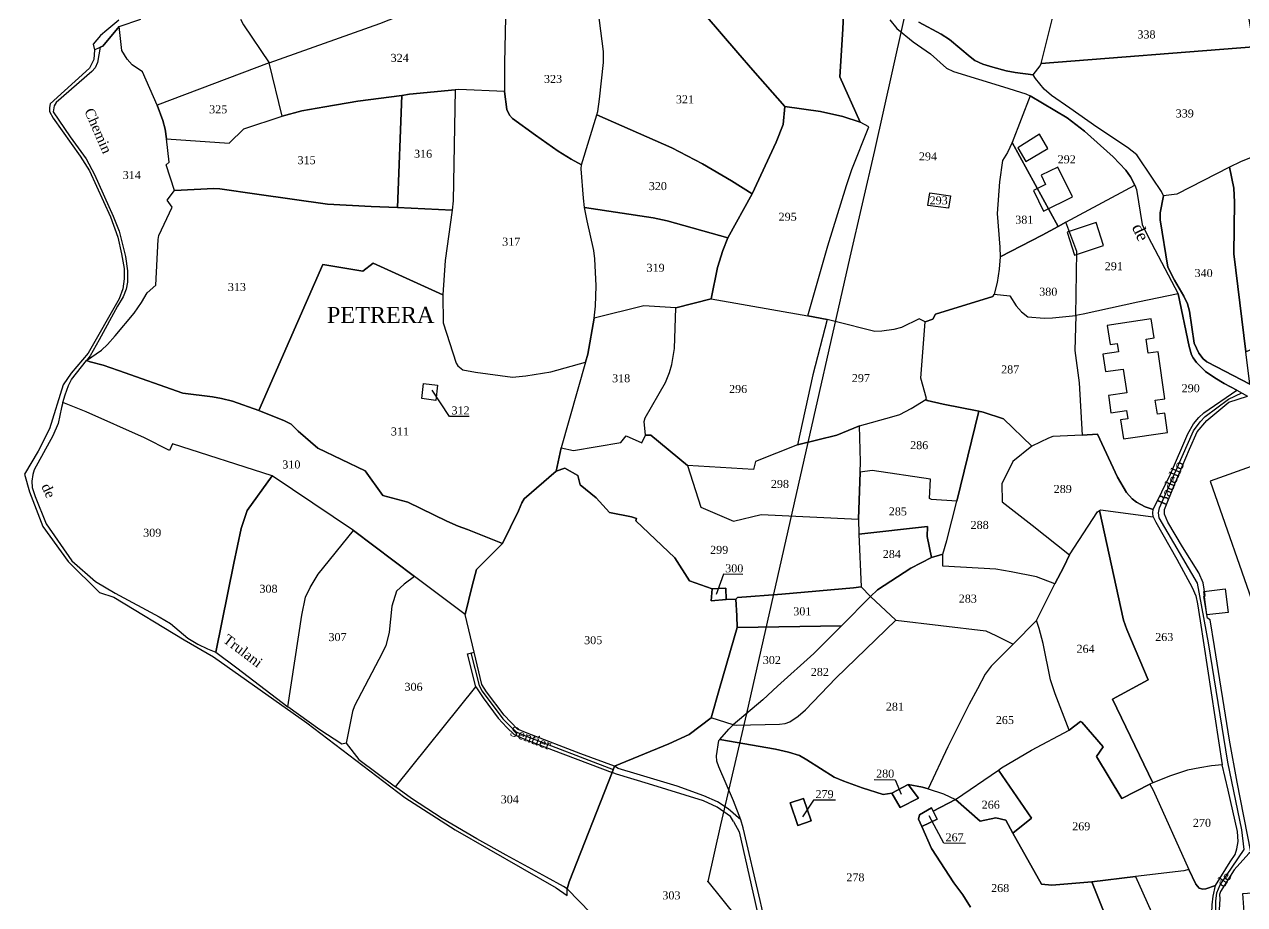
# Model space of a CAD drawing. Extents: x 1206848 to 1207690, y 6153902 to 6154624.
# Drawn here: x 1206848 to 1207152.9, y 6154145.1 to 6154365.1 of the extents above; entities that cross this region are included whole.
import ezdxf

# ---------------------------------------------------------------- set-up
doc = ezdxf.new("R2010")
doc.units = 0
doc.linetypes.add('CONTINU', pattern=[0])
doc.layers.get('0').update_dxf_attribs({"linetype": 'CONTINU'})
for name, color, linetype in [('1LIEUDIT', 7, 'CONTINU'), ('1PARCELLE', 7, 'CONTINU'), ('1SECTION', 7, 'CONTINU'), ('1SUBDSECT', 7, 'CONTINU'), ('1TRONFLUV', 7, 'CONTINU'), ('1TROUPARCELLE', 7, 'CONTINU'), ('1ZONCOMM', 7, 'CONTINU'), ('3BATIDUR', 7, 'CONTINU'), ('3BATILEGER', 7, 'CONTINU'), ('3CADB', 7, 'CONTINU'), ('3CHEMIN', 7, 'CONTINU'), ('3FLECHEPAR', 7, 'CONTINU'), ('3GAZODUC', 7, 'CONTINU'), ('3LIEUDITTEX', 7, 'CONTINU'), ('3PARCELLETEX', 7, 'CONTINU'), ('3TRONFLUVTEX', 7, 'CONTINU'), ('3ZONCOMMTEX', 7, 'CONTINU')]:
    doc.layers.add(name, color=color, linetype=linetype)
doc.styles.get("Standard").update_dxf_attribs({"font": 'Times New Roman'})

# ---------------------------------------------------------------- blocks, each defined once
blk = doc.blocks.new('CADORDB')
blk.add_point((0, 0))

msp = doc.modelspace()

# ---------------------------------------------------------------- linework, layer by layer
at = {"layer": '1LIEUDIT'}
for points in [[(1206871.52, 6154366.18), (1206869.6, 6154364.53), (1206868.53, 6154363.62), (1206866.99, 6154362.3), (1206865.16, 6154360.19), (1206865.5, 6154358.78), (1206865.34, 6154356.29), (1206864.25, 6154354.12), (1206854.43, 6154345.26), (1206854.2, 6154344.3), (1206854.24, 6154343.35), (1206855.14, 6154341.63), (1206861.89, 6154332.16), (1206864.2, 6154328.47), (1206869.47, 6154317), (1206871.28, 6154311.92), (1206872.26, 6154307.77), (1206872.86, 6154304.11), (1206872.92, 6154301.49), (1206872.54, 6154299.03), (1206871.68, 6154296.53), (1206863.92, 6154282.89), (1206859.68, 6154277.91), (1206857.68, 6154274.99), (1206854.23, 6154264.02), (1206851.43, 6154258.38), (1206847.96, 6154252.71), (1206849.23, 6154248.26), (1206852.54, 6154239.62), (1206858.89, 6154230.81), (1206866.73, 6154223.09), (1206870.34, 6154221.92), (1206887.92, 6154211.29), (1206895.24, 6154206.99), (1206918.53, 6154190.49), (1206942.99, 6154171.82), (1206955.61, 6154163.75), (1206980.83, 6154149.27), (1206983.63, 6154147.33), (1206983.59, 6154149.03), (1206984.06, 6154150.76), (1206994.81, 6154178.1), (1206994.81, 6154178.1), (1206995.39, 6154179.64), (1207009.03, 6154185.22), (1207014.06, 6154187.6), (1207019.57, 6154191.77), (1207021.65, 6154199.12), (1207026.05, 6154214.3), (1207026.02, 6154217.27), (1207025.76, 6154221.42), (1207023.33, 6154221.33), (1207019.61, 6154220.99), (1207019.86, 6154223.98), (1207014.16, 6154226.03), (1207010.47, 6154231.75), (1207000.74, 6154241.01), (1207000.88, 6154241.59), (1206999.69, 6154242.04), (1206994.14, 6154243.07), (1206990.84, 6154246.78), (1206986.88, 6154249.98), (1206986.24, 6154252.34), (1206982.98, 6154254.13), (1206980.85, 6154253.4), (1206982.09, 6154259.22), (1206985.14, 6154258.57), (1206997, 6154260.56), (1206998.36, 6154262.22), (1207002.24, 6154260.51), (1207003.13, 6154262.44), (1207002.87, 6154265.83), (1207003.09, 6154266.78), (1207008.17, 6154275.62), (1207009.2, 6154278.06), (1207009.76, 6154280.11), (1207010.43, 6154284.07), (1207010.73, 6154294.27), (1207019.62, 6154296.46), (1207021.16, 6154304.36), (1207022.46, 6154308.54), (1207023.75, 6154311.74), (1207029.86, 6154322.74), (1207035.8, 6154335.62), (1207037.57, 6154340.11), (1207037.98, 6154344.6), (1207046.87, 6154343.35), (1207052.49, 6154342.1), (1207056.8, 6154340.69), (1207051.77, 6154351.99), (1207052.51, 6154363.92), (1207052.87, 6154373.47)], [(1206995.31, 6154136.96), (1206983.59, 6154149.03), (1206984.06, 6154150.76), (1206994.81, 6154178.1), (1206995.39, 6154179.64), (1207009.03, 6154185.22), (1207014.06, 6154187.6), (1207019.57, 6154191.77), (1207021.65, 6154199.12), (1207026.05, 6154214.3), (1207026.02, 6154217.27), (1207025.76, 6154221.42), (1207023.33, 6154221.33), (1207019.61, 6154220.99), (1207019.86, 6154223.98), (1207014.16, 6154226.03), (1207010.47, 6154231.75), (1207000.74, 6154241.01), (1207000.88, 6154241.59), (1206999.69, 6154242.04), (1206994.14, 6154243.07), (1206990.84, 6154246.78), (1206986.88, 6154249.98), (1206986.24, 6154252.34), (1206982.98, 6154254.13), (1206980.85, 6154253.4), (1206982.09, 6154259.22), (1206985.14, 6154258.57), (1206997, 6154260.56), (1206998.36, 6154262.22), (1207002.24, 6154260.51), (1207003.13, 6154262.44), (1207002.87, 6154265.83), (1207003.09, 6154266.78), (1207008.17, 6154275.62), (1207009.2, 6154278.06), (1207009.76, 6154280.11), (1207010.43, 6154284.07), (1207010.73, 6154294.27), (1207019.62, 6154296.46), (1207021.16, 6154304.36), (1207022.46, 6154308.54), (1207023.75, 6154311.74), (1207029.86, 6154322.74), (1207035.8, 6154335.62), (1207037.57, 6154340.11), (1207037.98, 6154344.6), (1207046.87, 6154343.35), (1207052.49, 6154342.1), (1207056.8, 6154340.69), (1207051.77, 6154351.99), (1207052.51, 6154363.92), (1207052.87, 6154373.47)], [(1207064.21, 6154366.25), (1207065.99, 6154364.08), (1207070.09, 6154360.72), (1207074.41, 6154357.7), (1207078.36, 6154354.12), (1207080.11, 6154353.34), (1207092.66, 6154349.52), (1207098.18, 6154347.74), (1207099.3, 6154347.28), (1207108.56, 6154341.72), (1207112.86, 6154338.44), (1207120.05, 6154331.99), (1207123.2, 6154328.64), (1207124.39, 6154327.01), (1207125.42, 6154324.91), (1207125.83, 6154323.8), (1207127.3, 6154315.1), (1207128.75, 6154312.01), (1207136.25, 6154297.73), (1207139.06, 6154284.55), (1207139.61, 6154282.46), (1207139.99, 6154281.75), (1207140.86, 6154280.6), (1207143.11, 6154278.35), (1207145.45, 6154276.78), (1207147.76, 6154275.35), (1207150.93, 6154273.66), (1207153.64, 6154272.15)], [(1207064.21, 6154366.25), (1207065.99, 6154364.08), (1207070.09, 6154360.72), (1207074.41, 6154357.7), (1207078.36, 6154354.12), (1207080.11, 6154353.34), (1207092.66, 6154349.52), (1207098.18, 6154347.74), (1207099.3, 6154347.28), (1207108.56, 6154341.72), (1207112.86, 6154338.44), (1207120.05, 6154331.99), (1207123.2, 6154328.64), (1207124.39, 6154327.01), (1207125.42, 6154324.91), (1207125.83, 6154323.8), (1207127.3, 6154315.1), (1207128.75, 6154312.01), (1207136.25, 6154297.73), (1207139.06, 6154284.55), (1207139.61, 6154282.46), (1207139.99, 6154281.75), (1207140.86, 6154280.6), (1207143.11, 6154278.35), (1207145.45, 6154276.78), (1207147.76, 6154275.35), (1207150.93, 6154273.66), (1207153.64, 6154272.15)]]:
    msp.add_lwpolyline(points, dxfattribs=at)
at = {"layer": '1PARCELLE'}
for points in [[(1207153.28, 6154370.39), (1207155.07, 6154359.48), (1207102.07, 6154355.31), (1207105.48, 6154368.99), (1207107.69, 6154377.77), (1207107.62, 6154378.61), (1207121.67, 6154379.79), (1207122.73, 6154378.14), (1207123.35, 6154377.71), (1207134.93, 6154371.39), (1207136.84, 6154370.94), (1207138.8, 6154370.58), (1207142.27, 6154370.21), (1207146.78, 6154369.81), (1207149.61, 6154369.92), (1207153.28, 6154370.39)], [(1206966.7, 6154377.16), (1206967.13, 6154376.19), (1206967.83, 6154373.1), (1206968.29, 6154370.6), (1206967.93, 6154355.46), (1206967.95, 6154348.35), (1206956.53, 6154348.84), (1206955.62, 6154348.78), (1206944.18, 6154347.62), (1206942.24, 6154347.32), (1206931.3, 6154345.88), (1206923.02, 6154344.53), (1206917.3, 6154343.53), (1206912.38, 6154342.18), (1206909.11, 6154355.49), (1206936.77, 6154365.34), (1206966.7, 6154377.16)], [(1206990.99, 6154342.5), (1206991.23, 6154343.33), (1206991.69, 6154346.42), (1206992.64, 6154355.61), (1206992.64, 6154358.35), (1206991.32, 6154368.65), (1206981.3, 6154370.31), (1206975.14, 6154371.17), (1206968.29, 6154370.6), (1206967.93, 6154355.46), (1206967.95, 6154348.35), (1206968.55, 6154343.85), (1206969.17, 6154342.39), (1206969.96, 6154341.6), (1206975.69, 6154337.45), (1206981.33, 6154333.41), (1206984.57, 6154331.42), (1206987.15, 6154330), (1206990.99, 6154342.5)], [(1206990.99, 6154342.5), (1206991.23, 6154343.33), (1206991.69, 6154346.42), (1206992.64, 6154355.61), (1206992.64, 6154358.35), (1206991.32, 6154368.65), (1206991.25, 6154370.23), (1206999.03, 6154370.05), (1207007, 6154368.4), (1207018.12, 6154367.52), (1207026.26, 6154357.99), (1207030.02, 6154353.62), (1207037.98, 6154344.6), (1207037.57, 6154340.11), (1207035.8, 6154335.62), (1207029.86, 6154322.74), (1207024.67, 6154325.99), (1207017.45, 6154330.21), (1207009.74, 6154334.22), (1206990.99, 6154342.5)], [(1206881.14, 6154344.88), (1206877.46, 6154353.21), (1206874.85, 6154354.99), (1206873.6, 6154356.41), (1206872.31, 6154358.55), (1206871.67, 6154364.55), (1206867.58, 6154359.67), (1206866.92, 6154359.38), (1206866.22, 6154355.56), (1206865.61, 6154354.24), (1206864.77, 6154353.31), (1206855.87, 6154345.56), (1206855.36, 6154344.73), (1206855.18, 6154343.24), (1206859.38, 6154336.97), (1206863.37, 6154331.51), (1206865.44, 6154327.58), (1206870.18, 6154317.19), (1206871.64, 6154313.38), (1206873.21, 6154307.04), (1206873.69, 6154303.51), (1206873.73, 6154300.64), (1206873.36, 6154298.92), (1206872.63, 6154296.97), (1206871.24, 6154294.68), (1206866.64, 6154286.26), (1206864.37, 6154282.24), (1206863.46, 6154281.08), (1206867.21, 6154283.64), (1206868.72, 6154285.05), (1206870.66, 6154287.24), (1206875.35, 6154292.92), (1206877.21, 6154295.58), (1206878.65, 6154298.03), (1206880.84, 6154299.89), (1206881.37, 6154311.31), (1206881.59, 6154312.33), (1206884.88, 6154319.43), (1206883.66, 6154321.19), (1206885.44, 6154323.55), (1206883.35, 6154330.01), (1206884.16, 6154330.64), (1206883.46, 6154336.5), (1206883.12, 6154338.92), (1206882.53, 6154341.05), (1206881.14, 6154344.88)], [(1207155.07, 6154359.48), (1207159.11, 6154333.62), (1207151.83, 6154330.75), (1207149.14, 6154329.43), (1207135.91, 6154322.65), (1207132.64, 6154322.23), (1207132.11, 6154323.29), (1207129.88, 6154326.68), (1207125.92, 6154332.5), (1207123.59, 6154334.32), (1207115.95, 6154339.45), (1207109.2, 6154344.16), (1207104.64, 6154347.33), (1207102.76, 6154348.87), (1207100.66, 6154351.54), (1207100.08, 6154352.51), (1207101.82, 6154354.77), (1207102.07, 6154355.31), (1207155.07, 6154359.48)], [(1206909.11, 6154355.49), (1206881.14, 6154344.88), (1206882.53, 6154341.05), (1206883.12, 6154338.92), (1206883.46, 6154336.5), (1206899.15, 6154335.4), (1206902.8, 6154339.02), (1206912.38, 6154342.18), (1206909.11, 6154355.49)], [(1206883.46, 6154336.5), (1206899.15, 6154335.4), (1206902.8, 6154339.02), (1206912.38, 6154342.18), (1206917.3, 6154343.53), (1206923.02, 6154344.53), (1206931.3, 6154345.88), (1206942.24, 6154347.32), (1206941.2, 6154319.29), (1206934.64, 6154319.58), (1206923.67, 6154320.15), (1206906.07, 6154322.62), (1206896.79, 6154324.02), (1206895.31, 6154324.1), (1206885.44, 6154323.55), (1206883.35, 6154330.01), (1206884.16, 6154330.64), (1206883.46, 6154336.5)], [(1206955.62, 6154348.78), (1206955.14, 6154320.98), (1206954.84, 6154318.68), (1206941.2, 6154319.29), (1206942.24, 6154347.32), (1206944.18, 6154347.62), (1206955.62, 6154348.78)], [(1206952.49, 6154297.51), (1206952.58, 6154290.53), (1206955.89, 6154280.45), (1206956.28, 6154279.78), (1206957.5, 6154278.79), (1206960.72, 6154278.15), (1206969.91, 6154276.9), (1206973.29, 6154277.24), (1206979.5, 6154278.21), (1206988.2, 6154280.65), (1206988.74, 6154282.67), (1206990.34, 6154291.63), (1206990.64, 6154294.65), (1206990.81, 6154299.73), (1206990.54, 6154306.48), (1206990.24, 6154308.58), (1206988.58, 6154316), (1206987.96, 6154319.3), (1206987.68, 6154321.63), (1206987.1, 6154329.02), (1206987.15, 6154330), (1206984.57, 6154331.42), (1206981.33, 6154333.41), (1206975.69, 6154337.45), (1206969.96, 6154341.6), (1206969.17, 6154342.39), (1206968.55, 6154343.85), (1206967.95, 6154348.35), (1206956.53, 6154348.84), (1206955.62, 6154348.78), (1206955.14, 6154320.98), (1206954.84, 6154318.68), (1206953.14, 6154306.08), (1206952.49, 6154297.51)], [(1207099.3, 6154347.28), (1207094.79, 6154335.59), (1207106.29, 6154314.59), (1207108.17, 6154315.65), (1207125.42, 6154324.91), (1207124.39, 6154327.01), (1207123.2, 6154328.64), (1207120.05, 6154331.99), (1207112.86, 6154338.44), (1207108.56, 6154341.72), (1207099.3, 6154347.28)], [(1207037.98, 6154344.6), (1207037.57, 6154340.11), (1207035.8, 6154335.62), (1207029.86, 6154322.74), (1207023.75, 6154311.74), (1207022.46, 6154308.54), (1207021.16, 6154304.36), (1207019.62, 6154296.46), (1207043.73, 6154292.27), (1207048.71, 6154309.73), (1207053.37, 6154324.79), (1207054.75, 6154328.79), (1207058.96, 6154339.46), (1207056.8, 6154340.69), (1207052.49, 6154342.1), (1207046.87, 6154343.35), (1207037.98, 6154344.6)], [(1206990.99, 6154342.5), (1207009.74, 6154334.22), (1207017.45, 6154330.21), (1207024.67, 6154325.99), (1207029.86, 6154322.74), (1207023.75, 6154311.74), (1207008.56, 6154315.99), (1207005.06, 6154316.76), (1206987.96, 6154319.3), (1206987.68, 6154321.63), (1206987.1, 6154329.02), (1206987.15, 6154330), (1206990.99, 6154342.5)], [(1207094.79, 6154335.59), (1207093.63, 6154333.09), (1207092.39, 6154331.11), (1207091.63, 6154325.73), (1207091.08, 6154317.87), (1207091.7, 6154309.38), (1207091.81, 6154306.98), (1207102.3, 6154312.42), (1207106.29, 6154314.59), (1207094.79, 6154335.59)], [(1207153.22, 6154283.28), (1207163.43, 6154288.04), (1207161.95, 6154310.72), (1207173.8, 6154315.15), (1207168.32, 6154333.24), (1207159.11, 6154333.62), (1207151.83, 6154330.75), (1207149.14, 6154329.43), (1207150.18, 6154324.13), (1207150.34, 6154320.67), (1207150.21, 6154307.73), (1207153.22, 6154283.28)], [(1207154.16, 6154275.18), (1207153.22, 6154283.28), (1207150.21, 6154307.73), (1207150.34, 6154320.67), (1207150.18, 6154324.13), (1207149.14, 6154329.43), (1207135.91, 6154322.65), (1207132.64, 6154322.23), (1207131.79, 6154318.01), (1207131.77, 6154316.25), (1207133.66, 6154304.43), (1207135.4, 6154301.13), (1207137.69, 6154297.19), (1207138.58, 6154295.23), (1207139.15, 6154293.43), (1207140.31, 6154285.45), (1207141.48, 6154282.89), (1207142.53, 6154281.52), (1207143.45, 6154280.74), (1207145.9, 6154279.51), (1207154.16, 6154275.18)], [(1206952.49, 6154297.51), (1206935.13, 6154305.39), (1206932.51, 6154303.45), (1206922.54, 6154305.04), (1206914.2, 6154286.07), (1206906.56, 6154268.59), (1206899.97, 6154270.88), (1206897.23, 6154271.61), (1206894.93, 6154272.03), (1206887.51, 6154272.89), (1206871.48, 6154278.59), (1206867.65, 6154279.92), (1206864.37, 6154280.75), (1206863.46, 6154281.08), (1206867.21, 6154283.64), (1206868.72, 6154285.05), (1206870.66, 6154287.24), (1206875.35, 6154292.92), (1206877.21, 6154295.58), (1206878.65, 6154298.03), (1206880.84, 6154299.89), (1206881.37, 6154311.31), (1206881.59, 6154312.33), (1206884.88, 6154319.43), (1206883.66, 6154321.19), (1206885.44, 6154323.55), (1206895.31, 6154324.1), (1206896.79, 6154324.02), (1206906.07, 6154322.62), (1206923.67, 6154320.15), (1206934.64, 6154319.58), (1206941.2, 6154319.29), (1206954.84, 6154318.68), (1206953.14, 6154306.08), (1206952.49, 6154297.51)], [(1207078.88, 6154319.14), (1207073.72, 6154319.82), (1207074.2, 6154323.02), (1207079.39, 6154322.25), (1207078.88, 6154319.14)], [(1207136.25, 6154297.73), (1207126.24, 6154295.67), (1207112.52, 6154292.68), (1207110.67, 6154292.34), (1207110.99, 6154308.32), (1207108.17, 6154315.65), (1207125.42, 6154324.91), (1207125.83, 6154323.8), (1207127.3, 6154315.1), (1207128.75, 6154312.01), (1207136.25, 6154297.73)], [(1207010.73, 6154294.27), (1207002.72, 6154294.71), (1206990.34, 6154291.63), (1206990.64, 6154294.65), (1206990.81, 6154299.73), (1206990.54, 6154306.48), (1206990.24, 6154308.58), (1206988.58, 6154316), (1206987.96, 6154319.3), (1207005.06, 6154316.76), (1207008.56, 6154315.99), (1207023.75, 6154311.74), (1207022.46, 6154308.54), (1207021.16, 6154304.36), (1207019.62, 6154296.46), (1207010.73, 6154294.27)], [(1207110.67, 6154292.34), (1207110.99, 6154308.32), (1207108.17, 6154315.65), (1207106.29, 6154314.59), (1207102.3, 6154312.42), (1207091.81, 6154306.98), (1207091.59, 6154303.93), (1207091.06, 6154300.59), (1207090.28, 6154297.63), (1207094.24, 6154297.27), (1207095.81, 6154294.75), (1207097.1, 6154293.24), (1207098.75, 6154292.02), (1207102.81, 6154291.67), (1207104.88, 6154291.78), (1207110.67, 6154292.34)], [(1206958.72, 6154238.82), (1206956.38, 6154239.68), (1206953.54, 6154240.9), (1206943.76, 6154245.66), (1206937.49, 6154247.32), (1206933.12, 6154253.5), (1206921.26, 6154259.15), (1206916.4, 6154263.44), (1206914.64, 6154265.13), (1206912.98, 6154266.01), (1206906.56, 6154268.59), (1206914.2, 6154286.07), (1206922.54, 6154305.04), (1206932.51, 6154303.45), (1206935.13, 6154305.39), (1206952.49, 6154297.51), (1206952.58, 6154290.53), (1206955.89, 6154280.45), (1206956.28, 6154279.78), (1206957.5, 6154278.79), (1206960.72, 6154278.15), (1206969.91, 6154276.9), (1206973.29, 6154277.24), (1206979.5, 6154278.21), (1206988.2, 6154280.65), (1206982.09, 6154259.22), (1206980.85, 6154253.4), (1206972.82, 6154246.49), (1206972.23, 6154245.47), (1206971.42, 6154243.52), (1206967.45, 6154235.31), (1206958.72, 6154238.82)], [(1207003.13, 6154262.44), (1207002.87, 6154265.83), (1207003.09, 6154266.78), (1207008.17, 6154275.62), (1207009.2, 6154278.06), (1207009.76, 6154280.11), (1207010.43, 6154284.07), (1207010.73, 6154294.27), (1207019.62, 6154296.46), (1207043.73, 6154292.27), (1207048.6, 6154291.31), (1207045, 6154277.51), (1207041.17, 6154259.98), (1207030.67, 6154255.83), (1207030.12, 6154253.83), (1207013.63, 6154254.81), (1207004.47, 6154262.41), (1207003.13, 6154262.44)], [(1207110.67, 6154292.34), (1207110.46, 6154283.55), (1207111.54, 6154275.54), (1207112.27, 6154262.43), (1207104.99, 6154262.06), (1207103.86, 6154261.68), (1207099.74, 6154259.7), (1207092.65, 6154266.48), (1207087.59, 6154268.16), (1207086.46, 6154268.41), (1207077.57, 6154270.19), (1207073.55, 6154271.1), (1207073.24, 6154271.37), (1207073.37, 6154271.6), (1207071.96, 6154276.7), (1207073.08, 6154290.72), (1207074.99, 6154291.4), (1207075.67, 6154292.63), (1207089.97, 6154297.07), (1207090.28, 6154297.63), (1207094.24, 6154297.27), (1207095.81, 6154294.75), (1207097.1, 6154293.24), (1207098.75, 6154292.02), (1207102.81, 6154291.67), (1207104.88, 6154291.78), (1207110.67, 6154292.34)], [(1207130.01, 6154243.81), (1207134.39, 6154252.67), (1207138.68, 6154262.77), (1207140.12, 6154265.21), (1207141.42, 6154266.85), (1207142.68, 6154267.98), (1207150.93, 6154273.66), (1207147.76, 6154275.35), (1207145.45, 6154276.78), (1207143.11, 6154278.35), (1207140.86, 6154280.6), (1207139.99, 6154281.75), (1207139.61, 6154282.46), (1207139.06, 6154284.55), (1207136.25, 6154297.73), (1207126.24, 6154295.67), (1207112.52, 6154292.68), (1207110.67, 6154292.34), (1207110.46, 6154283.55), (1207111.54, 6154275.54), (1207112.27, 6154262.43), (1207116.12, 6154262.64), (1207121.09, 6154251.89), (1207123.36, 6154248.11), (1207124.75, 6154246.51), (1207125.86, 6154245.68), (1207128.06, 6154244.53), (1207130.01, 6154243.81)], [(1206988.2, 6154280.65), (1206982.09, 6154259.22), (1206985.14, 6154258.57), (1206997, 6154260.56), (1206998.36, 6154262.22), (1207002.24, 6154260.51), (1207003.13, 6154262.44), (1207002.87, 6154265.83), (1207003.09, 6154266.78), (1207008.17, 6154275.62), (1207009.2, 6154278.06), (1207009.76, 6154280.11), (1207010.43, 6154284.07), (1207010.73, 6154294.27), (1207002.72, 6154294.71), (1206990.34, 6154291.63), (1206988.74, 6154282.67), (1206988.2, 6154280.65)], [(1207048.6, 6154291.31), (1207045, 6154277.51), (1207041.17, 6154259.98), (1207046.27, 6154261.27), (1207051.02, 6154262.43), (1207056.62, 6154264.77), (1207064.73, 6154266.96), (1207066.7, 6154267.59), (1207069.57, 6154269.08), (1207073.24, 6154271.37), (1207073.37, 6154271.6), (1207071.96, 6154276.7), (1207073.08, 6154290.72), (1207071.58, 6154291.48), (1207067.13, 6154289.37), (1207065.2, 6154288.86), (1207062.2, 6154288.4), (1207060.45, 6154288.33), (1207050.55, 6154290.82), (1207048.6, 6154291.31)], [(1206958.11, 6154217.63), (1206945.48, 6154227.08), (1206930.18, 6154238.62), (1206909.84, 6154252.27), (1206885.01, 6154260.24), (1206884.22, 6154258.61), (1206878, 6154261.79), (1206863.38, 6154268.23), (1206857.6, 6154270.62), (1206858.13, 6154272.54), (1206858.98, 6154274.84), (1206859.73, 6154276.3), (1206863.46, 6154281.08), (1206864.37, 6154280.75), (1206867.65, 6154279.92), (1206871.48, 6154278.59), (1206887.51, 6154272.89), (1206894.93, 6154272.03), (1206897.23, 6154271.61), (1206899.97, 6154270.88), (1206906.56, 6154268.59), (1206912.98, 6154266.01), (1206914.64, 6154265.13), (1206916.4, 6154263.44), (1206921.26, 6154259.15), (1206933.12, 6154253.5), (1206937.49, 6154247.32), (1206943.76, 6154245.66), (1206953.54, 6154240.9), (1206956.38, 6154239.68), (1206958.72, 6154238.82), (1206967.45, 6154235.31), (1206960.97, 6154228.85), (1206959.87, 6154224.78), (1206958.11, 6154217.63)], [(1206950.76, 6154271.08), (1206947.27, 6154271.55), (1206947.71, 6154275.31), (1206951.15, 6154274.95), (1206950.76, 6154271.08)], [(1207073.24, 6154271.37), (1207073.55, 6154271.1), (1207077.57, 6154270.19), (1207086.46, 6154268.41), (1207080.97, 6154245.93), (1207074.66, 6154246.37), (1207074.14, 6154246.59), (1207074.41, 6154251.42), (1207059.81, 6154253.55), (1207056.78, 6154253.19), (1207056.86, 6154255.78), (1207056.62, 6154264.77), (1207064.73, 6154266.96), (1207066.7, 6154267.59), (1207069.57, 6154269.08), (1207073.24, 6154271.37)], [(1206909.84, 6154252.27), (1206885.01, 6154260.24), (1206884.22, 6154258.61), (1206878, 6154261.79), (1206863.38, 6154268.23), (1206857.6, 6154270.62), (1206857.25, 6154269.33), (1206856.42, 6154265.34), (1206855.06, 6154262.29), (1206850.4, 6154253.78), (1206850.07, 6154252.57), (1206849.82, 6154250.95), (1206849.89, 6154249.32), (1206850.61, 6154247.08), (1206853.44, 6154240.24), (1206859.82, 6154230.97), (1206865.76, 6154225.87), (1206870.66, 6154222.94), (1206881.63, 6154216.98), (1206884.47, 6154215.36), (1206888.79, 6154211.67), (1206891.26, 6154210.21), (1206893.72, 6154209.04), (1206895.83, 6154208.16), (1206900.29, 6154230.43), (1206902.11, 6154239.05), (1206903.62, 6154243.61), (1206909.84, 6154252.27)], [(1207099.74, 6154259.7), (1207094.98, 6154255.86), (1207092.19, 6154250.24), (1207092.29, 6154245.75), (1207099.8, 6154239.91), (1207109.11, 6154232.54), (1207107.67, 6154229.51), (1207105.43, 6154225.25), (1207100.87, 6154226.97), (1207094.52, 6154228.28), (1207090.69, 6154228.88), (1207077.45, 6154229.71), (1207077.49, 6154232.65), (1207078.47, 6154236.1), (1207080.97, 6154245.93), (1207086.46, 6154268.41), (1207087.59, 6154268.16), (1207092.65, 6154266.48), (1207099.74, 6154259.7)], [(1207041.17, 6154259.98), (1207030.67, 6154255.83), (1207030.12, 6154253.83), (1207013.63, 6154254.81), (1207017.02, 6154244.39), (1207025.13, 6154240.89), (1207032.11, 6154242.57), (1207056.4, 6154241.41), (1207056.78, 6154253.19), (1207056.86, 6154255.78), (1207056.62, 6154264.77), (1207051.02, 6154262.43), (1207046.27, 6154261.27), (1207041.17, 6154259.98)], [(1207025.76, 6154221.42), (1207023.33, 6154221.33), (1207023.21, 6154224.16), (1207019.86, 6154223.98), (1207014.16, 6154226.03), (1207010.47, 6154231.75), (1207000.74, 6154241.01), (1207000.88, 6154241.59), (1206999.69, 6154242.04), (1206994.14, 6154243.07), (1206990.84, 6154246.78), (1206986.88, 6154249.98), (1206986.24, 6154252.34), (1206982.98, 6154254.13), (1206980.85, 6154253.4), (1206982.09, 6154259.22), (1206985.14, 6154258.57), (1206997, 6154260.56), (1206998.36, 6154262.22), (1207002.24, 6154260.51), (1207003.13, 6154262.44), (1207004.47, 6154262.41), (1207013.63, 6154254.81), (1207017.02, 6154244.39), (1207025.13, 6154240.89), (1207032.11, 6154242.57), (1207056.4, 6154241.41), (1207056.5, 6154237.65), (1207057.09, 6154224.49), (1207055.15, 6154224.26), (1207037.23, 6154222.63), (1207026.14, 6154221.86), (1207025.76, 6154221.42)], [(1207130.01, 6154243.81), (1207128.06, 6154244.53), (1207125.86, 6154245.68), (1207124.75, 6154246.51), (1207123.36, 6154248.11), (1207121.09, 6154251.89), (1207116.12, 6154262.64), (1207112.27, 6154262.43), (1207104.99, 6154262.06), (1207103.86, 6154261.68), (1207099.74, 6154259.7), (1207094.98, 6154255.86), (1207092.19, 6154250.24), (1207092.29, 6154245.75), (1207099.8, 6154239.91), (1207109.11, 6154232.54), (1207116.16, 6154243.29), (1207116.6, 6154243.55), (1207116.91, 6154243.73), (1207130.07, 6154242.01), (1207129.94, 6154243.04), (1207130.01, 6154243.81)], [(1207019.57, 6154191.77), (1207014.06, 6154187.6), (1207009.03, 6154185.22), (1206995.39, 6154179.64), (1206987.05, 6154182.79), (1206973.57, 6154187.95), (1206971.22, 6154188.91), (1206967.83, 6154192.45), (1206963.41, 6154198.23), (1206962.27, 6154200.13), (1206960.33, 6154208.21), (1206958.11, 6154217.63), (1206959.87, 6154224.78), (1206960.97, 6154228.85), (1206967.45, 6154235.31), (1206971.42, 6154243.52), (1206972.23, 6154245.47), (1206972.82, 6154246.49), (1206980.85, 6154253.4), (1206982.98, 6154254.13), (1206986.24, 6154252.34), (1206986.88, 6154249.98), (1206990.84, 6154246.78), (1206994.14, 6154243.07), (1206999.69, 6154242.04), (1207000.88, 6154241.59), (1207000.74, 6154241.01), (1207010.47, 6154231.75), (1207014.16, 6154226.03), (1207019.86, 6154223.98), (1207019.61, 6154220.99), (1207023.33, 6154221.33), (1207025.76, 6154221.42), (1207026.02, 6154217.27), (1207026.05, 6154214.3), (1207021.65, 6154199.12), (1207019.57, 6154191.77)], [(1207056.4, 6154241.41), (1207056.5, 6154237.65), (1207073.61, 6154239.59), (1207073.56, 6154237.11), (1207074.65, 6154231.87), (1207076.61, 6154232.45), (1207077.49, 6154232.65), (1207078.47, 6154236.1), (1207080.97, 6154245.93), (1207074.66, 6154246.37), (1207074.14, 6154246.59), (1207074.41, 6154251.42), (1207059.81, 6154253.55), (1207056.78, 6154253.19), (1207056.4, 6154241.41)], [(1206930.18, 6154238.62), (1206909.84, 6154252.27), (1206903.62, 6154243.61), (1206902.11, 6154239.05), (1206900.29, 6154230.43), (1206895.83, 6154208.16), (1206901.01, 6154204.26), (1206913.77, 6154194.53), (1206917.28, 6154217.43), (1206918.23, 6154221.89), (1206919.4, 6154224.31), (1206921.41, 6154227.69), (1206930.18, 6154238.62)], [(1207109.11, 6154232.54), (1207116.16, 6154243.29), (1207116.6, 6154243.55), (1207122.66, 6154216.18), (1207123.44, 6154213.82), (1207128.78, 6154201.29), (1207119.91, 6154196.42), (1207129.99, 6154175.55), (1207129.24, 6154175.2), (1207122.17, 6154171.57), (1207115.86, 6154182.07), (1207117.56, 6154184.47), (1207112.2, 6154190.71), (1207111.84, 6154190.86), (1207109.02, 6154188.71), (1207105.53, 6154197.77), (1207104.35, 6154201.29), (1207102.58, 6154210.36), (1207101.57, 6154214.06), (1207100.84, 6154216.05), (1207105.43, 6154225.25), (1207107.67, 6154229.51), (1207109.11, 6154232.54)], [(1207116.6, 6154243.55), (1207116.91, 6154243.73), (1207130.07, 6154242.01), (1207130.67, 6154240.65), (1207135.96, 6154231.38), (1207139.82, 6154224.33), (1207140.68, 6154222.28), (1207141.1, 6154220.29), (1207141.74, 6154216.02), (1207147.27, 6154179.99), (1207144.62, 6154179.73), (1207141.72, 6154179.25), (1207138.59, 6154178.66), (1207134.38, 6154177.28), (1207129.99, 6154175.55), (1207119.91, 6154196.42), (1207128.78, 6154201.29), (1207123.44, 6154213.82), (1207122.66, 6154216.18), (1207116.6, 6154243.55)], [(1206945.48, 6154227.08), (1206942.84, 6154225.13), (1206940.96, 6154223.43), (1206939.8, 6154219.67), (1206939.15, 6154213.15), (1206938.28, 6154209.78), (1206936.55, 6154206.31), (1206930.41, 6154194.78), (1206929.97, 6154193.31), (1206928.4, 6154185.43), (1206927.31, 6154185.16), (1206921.76, 6154188.72), (1206913.77, 6154194.53), (1206917.28, 6154217.43), (1206918.23, 6154221.89), (1206919.4, 6154224.31), (1206921.41, 6154227.69), (1206930.18, 6154238.62), (1206945.48, 6154227.08)], [(1207056.5, 6154237.65), (1207057.09, 6154224.49), (1207059.37, 6154222.07), (1207061.17, 6154223.72), (1207069.47, 6154229.13), (1207074.65, 6154231.87), (1207073.56, 6154237.11), (1207073.61, 6154239.59), (1207056.5, 6154237.65)], [(1207095.03, 6154210.21), (1207100.84, 6154216.05), (1207105.43, 6154225.25), (1207100.87, 6154226.97), (1207094.52, 6154228.28), (1207090.69, 6154228.88), (1207077.45, 6154229.71), (1207077.49, 6154232.65), (1207076.61, 6154232.45), (1207074.65, 6154231.87), (1207069.47, 6154229.13), (1207061.17, 6154223.72), (1207059.37, 6154222.07), (1207065.71, 6154216.19), (1207088.24, 6154213.48), (1207090.74, 6154212.35), (1207095.03, 6154210.21)], [(1206940.69, 6154174.5), (1206960.8, 6154199.47), (1206958.73, 6154207.74), (1206960.33, 6154208.21), (1206958.11, 6154217.63), (1206945.48, 6154227.08), (1206942.84, 6154225.13), (1206940.96, 6154223.43), (1206939.8, 6154219.67), (1206939.15, 6154213.15), (1206938.28, 6154209.78), (1206936.55, 6154206.31), (1206930.41, 6154194.78), (1206929.97, 6154193.31), (1206928.4, 6154185.43), (1206931.5, 6154181.34), (1206940.69, 6154174.5)], [(1207023.33, 6154221.33), (1207019.61, 6154220.99), (1207019.86, 6154223.98), (1207023.21, 6154224.16), (1207023.33, 6154221.33)], [(1207025.11, 6154190), (1207025.81, 6154189.89), (1207036.62, 6154190.18), (1207038.04, 6154190.31), (1207039.21, 6154190.79), (1207041.32, 6154192.21), (1207043.13, 6154193.77), (1207050.74, 6154201.67), (1207065.71, 6154216.19), (1207059.37, 6154222.07), (1207052.15, 6154214.74), (1207045.26, 6154207.86), (1207036.15, 6154199.64), (1207032.47, 6154196.27), (1207025.11, 6154190)], [(1207026.05, 6154214.3), (1207026.02, 6154217.27), (1207025.76, 6154221.42), (1207026.14, 6154221.86), (1207037.23, 6154222.63), (1207055.15, 6154224.26), (1207057.09, 6154224.49), (1207059.37, 6154222.07), (1207052.15, 6154214.74), (1207026.05, 6154214.3)], [(1207021.77, 6154186.34), (1207023.98, 6154188.96), (1207025.11, 6154190), (1207025.81, 6154189.89), (1207036.62, 6154190.18), (1207038.04, 6154190.31), (1207039.21, 6154190.79), (1207041.32, 6154192.21), (1207043.13, 6154193.77), (1207050.74, 6154201.67), (1207065.71, 6154216.19), (1207088.24, 6154213.48), (1207090.74, 6154212.35), (1207095.03, 6154210.21), (1207089.54, 6154204.65), (1207088.08, 6154202.69), (1207086.13, 6154199.02), (1207084.07, 6154195.2), (1207078.7, 6154184.5), (1207073.77, 6154174.02), (1207072.4, 6154174.41), (1207068.8, 6154175.13), (1207064.71, 6154172.89), (1207062.58, 6154172.58), (1207057.3, 6154174.23), (1207052.76, 6154175.94), (1207050.32, 6154176.89), (1207043.45, 6154181.28), (1207041.62, 6154182.32), (1207038.87, 6154183.2), (1207035.62, 6154183.9), (1207021.77, 6154186.34)], [(1207080.65, 6154171.35), (1207091.38, 6154178.65), (1207092.16, 6154179.27), (1207099.65, 6154183.64), (1207109.02, 6154188.71), (1207105.53, 6154197.77), (1207104.35, 6154201.29), (1207102.58, 6154210.36), (1207101.57, 6154214.06), (1207100.84, 6154216.05), (1207095.03, 6154210.21), (1207089.54, 6154204.65), (1207088.08, 6154202.69), (1207086.13, 6154199.02), (1207084.07, 6154195.2), (1207078.7, 6154184.5), (1207073.77, 6154174.02), (1207077.64, 6154172.74), (1207080.65, 6154171.35)], [(1207025.11, 6154190), (1207019.57, 6154191.77), (1207021.65, 6154199.12), (1207026.05, 6154214.3), (1207052.15, 6154214.74), (1207045.26, 6154207.86), (1207036.15, 6154199.64), (1207032.47, 6154196.27), (1207025.11, 6154190)], [(1206994.81, 6154178.1), (1206984.06, 6154150.76), (1206983.59, 6154149.03), (1206982.7, 6154149.61), (1206978.39, 6154151.97), (1206968.36, 6154157.45), (1206961.02, 6154161.55), (1206952.37, 6154166.63), (1206944.71, 6154171.57), (1206940.69, 6154174.5), (1206960.8, 6154199.47), (1206962.63, 6154196.74), (1206966.37, 6154191.67), (1206968.49, 6154189.32), (1206970.34, 6154187.62), (1206972.96, 6154186.42), (1206980.11, 6154183.67), (1206994.81, 6154178.1)], [(1207138.98, 6154153.84), (1207137.66, 6154153.55), (1207125.65, 6154152.09), (1207114.71, 6154150.74), (1207104.75, 6154149.89), (1207102.1, 6154150.22), (1207095, 6154162.96), (1207099.61, 6154166.66), (1207091.38, 6154178.65), (1207092.16, 6154179.27), (1207099.65, 6154183.64), (1207109.02, 6154188.71), (1207111.84, 6154190.86), (1207112.2, 6154190.71), (1207117.56, 6154184.47), (1207115.86, 6154182.07), (1207122.17, 6154171.57), (1207129.24, 6154175.2), (1207130.06, 6154173.68), (1207138.98, 6154153.84)], [(1207138.98, 6154153.84), (1207140.69, 6154150.16), (1207141.51, 6154149.17), (1207142.41, 6154148.92), (1207143.2, 6154149.01), (1207145.61, 6154149.82), (1207149.29, 6154155.75), (1207150.49, 6154157.6), (1207150.97, 6154158.99), (1207151.28, 6154160.84), (1207151.12, 6154163.34), (1207148.78, 6154173.7), (1207147.27, 6154179.99), (1207144.62, 6154179.73), (1207141.72, 6154179.25), (1207138.59, 6154178.66), (1207134.38, 6154177.28), (1207129.99, 6154175.55), (1207129.24, 6154175.2), (1207130.06, 6154173.68), (1207138.98, 6154153.84)], [(1207095, 6154162.96), (1207093.19, 6154166.17), (1207090.68, 6154166.74), (1207086.83, 6154165.93), (1207080.65, 6154171.35), (1207091.38, 6154178.65), (1207099.61, 6154166.66), (1207095, 6154162.96)], [(1207064.71, 6154172.89), (1207068.8, 6154175.13), (1207071.43, 6154171.66), (1207066.81, 6154169.34), (1207064.71, 6154172.89)], [(1207039.36, 6154170.54), (1207041.25, 6154164.83), (1207044.54, 6154166.04), (1207042.62, 6154171.6), (1207039.36, 6154170.54)], [(1207072.23, 6154164.57), (1207076.03, 6154166.42), (1207075.07, 6154168.4), (1207074.65, 6154169.28), (1207071.64, 6154167.47), (1207071.43, 6154166.42), (1207072.23, 6154164.57)], [(1207144.05, 6154123.91), (1207157.88, 6154121.71), (1207161.01, 6154121.29), (1207161.18, 6154121.63), (1207162.1, 6154125.1), (1207162.58, 6154127.61), (1207162.87, 6154131.39), (1207162.82, 6154133.27), (1207162.63, 6154135.44), (1207161.1, 6154147.08), (1207159.25, 6154160), (1207154.71, 6154158.11), (1207154.47, 6154158.29), (1207153.92, 6154157.84), (1207150.31, 6154153.75), (1207146.88, 6154148.35), (1207146.59, 6154147.6), (1207146.66, 6154146.49), (1207146.54, 6154143.76), (1207146.32, 6154137.33), (1207146.05, 6154131.61), (1207145.25, 6154128.23), (1207144.05, 6154123.91)], [(1207125.65, 6154152.09), (1207130.38, 6154141.51), (1207133.13, 6154136.88), (1207137.79, 6154129.55), (1207138.44, 6154128.94), (1207142.42, 6154126.1), (1207142.15, 6154125.48), (1207131.42, 6154133.23), (1207118.62, 6154140.74), (1207118.51, 6154141.14), (1207114.71, 6154150.74), (1207125.65, 6154152.09)], [(1207138.98, 6154153.84), (1207137.66, 6154153.55), (1207125.65, 6154152.09), (1207130.38, 6154141.51), (1207133.13, 6154136.88), (1207137.79, 6154129.55), (1207138.44, 6154128.94), (1207142.42, 6154126.1), (1207144.65, 6154133.21), (1207144.9, 6154135.05), (1207145.03, 6154136.89), (1207144.72, 6154142.91), (1207144.74, 6154144.98), (1207145.01, 6154147.22), (1207145.61, 6154149.82), (1207143.2, 6154149.01), (1207142.41, 6154148.92), (1207141.51, 6154149.17), (1207140.69, 6154150.16), (1207138.98, 6154153.84)]]:
    msp.add_lwpolyline(points, close=True, dxfattribs=at)
for points in [[(1207052.87, 6154373.47), (1207052.51, 6154363.92), (1207051.77, 6154351.99), (1207056.8, 6154340.69), (1207052.49, 6154342.1), (1207046.87, 6154343.35), (1207037.98, 6154344.6), (1207030.02, 6154353.62), (1207026.26, 6154357.99), (1207018.12, 6154367.52)], [(1207064.21, 6154366.25), (1207065.99, 6154364.08), (1207070.09, 6154360.72), (1207074.41, 6154357.7), (1207078.36, 6154354.12), (1207080.11, 6154353.34), (1207092.66, 6154349.52), (1207098.18, 6154347.74), (1207099.3, 6154347.28), (1207094.79, 6154335.59), (1207093.63, 6154333.09), (1207092.39, 6154331.11), (1207091.63, 6154325.73), (1207091.08, 6154317.87), (1207091.7, 6154309.38), (1207091.81, 6154306.98), (1207091.59, 6154303.93), (1207091.06, 6154300.59), (1207090.28, 6154297.63), (1207089.97, 6154297.07), (1207075.67, 6154292.63), (1207074.99, 6154291.4), (1207073.08, 6154290.72), (1207071.58, 6154291.48), (1207067.13, 6154289.37), (1207065.2, 6154288.86), (1207062.2, 6154288.4), (1207060.45, 6154288.33), (1207050.55, 6154290.82), (1207050.55, 6154290.82), (1207048.6, 6154291.31), (1207043.73, 6154292.27), (1207048.71, 6154309.73), (1207053.37, 6154324.79), (1207054.75, 6154328.79), (1207058.96, 6154339.46), (1207056.8, 6154340.69), (1207051.77, 6154351.99), (1207052.51, 6154363.92), (1207052.87, 6154373.47)], [(1207071.48, 6154365.64), (1207077.09, 6154362.66), (1207079.14, 6154361.29), (1207084.29, 6154356.95), (1207085.48, 6154356.1), (1207087.47, 6154355.19), (1207089.93, 6154354.39), (1207093.33, 6154353.49), (1207095.59, 6154353.1), (1207100.08, 6154352.51), (1207101.82, 6154354.77), (1207102.07, 6154355.31), (1207105.48, 6154368.99)], [(1206901.97, 6154366.38), (1206902.72, 6154364.95), (1206909.11, 6154355.49), (1206909.11, 6154355.49), (1206881.14, 6154344.88), (1206877.46, 6154353.21), (1206874.85, 6154354.99), (1206873.6, 6154356.41), (1206872.31, 6154358.55), (1206871.67, 6154364.55), (1206877.07, 6154366.4)], [(1206901.97, 6154366.38), (1206902.72, 6154364.95), (1206909.11, 6154355.49), (1206936.77, 6154365.34)], [(1207154.47, 6154158.29), (1207151.06, 6154175.71), (1207149.14, 6154186.19), (1207145.32, 6154209.6), (1207144.28, 6154216.26), (1207143.59, 6154216.66), (1207142.67, 6154222.09), (1207143.06, 6154222.3), (1207142.51, 6154225.52), (1207141.45, 6154228.04), (1207137.4, 6154234.5), (1207133.74, 6154240.66), (1207132.83, 6154242.68), (1207132.86, 6154243.85), (1207135.46, 6154250.27), (1207139.12, 6154258.91), (1207141.07, 6154263.23), (1207143.41, 6154266.09), (1207148.95, 6154270.68), (1207153.64, 6154272.15)], [(1207033.5, 6154138.77), (1207031.8, 6154146.13), (1207027.59, 6154164.24), (1207026.97, 6154166.28), (1207025.13, 6154171.01), (1207021.52, 6154179.49), (1207021.01, 6154180.89), (1207020.88, 6154182.27), (1207021.52, 6154186.08), (1207021.77, 6154186.34), (1207023.98, 6154188.96), (1207025.11, 6154190), (1207019.57, 6154191.77), (1207014.06, 6154187.6), (1207009.03, 6154185.22), (1206995.39, 6154179.64), (1206994.81, 6154178.1), (1206994.81, 6154178.1), (1206984.06, 6154150.76), (1206983.59, 6154149.03), (1206995.31, 6154136.96)], [(1207033.5, 6154138.77), (1207031.8, 6154146.13), (1207027.59, 6154164.24), (1207026.97, 6154166.28), (1207025.13, 6154171.01), (1207021.52, 6154179.49), (1207021.01, 6154180.89), (1207020.88, 6154182.27), (1207021.52, 6154186.08), (1207021.77, 6154186.34), (1207035.62, 6154183.9), (1207038.87, 6154183.2), (1207041.62, 6154182.32), (1207043.45, 6154181.28), (1207050.32, 6154176.89), (1207052.76, 6154175.94), (1207057.3, 6154174.23), (1207062.58, 6154172.58), (1207064.71, 6154172.89), (1207066.81, 6154169.34), (1207071.43, 6154171.66), (1207068.8, 6154175.13), (1207072.4, 6154174.41), (1207073.77, 6154174.02), (1207077.64, 6154172.74), (1207080.65, 6154171.35), (1207075.07, 6154168.4), (1207074.65, 6154169.28), (1207071.64, 6154167.47), (1207071.43, 6154166.42), (1207072.23, 6154164.57), (1207074.62, 6154159.06), (1207080.23, 6154150.51), (1207082.49, 6154147.51), (1207084.36, 6154144.42)], [(1207084.36, 6154144.42), (1207082.49, 6154147.51), (1207080.23, 6154150.51), (1207074.62, 6154159.06), (1207072.23, 6154164.57), (1207072.23, 6154164.57), (1207076.03, 6154166.42), (1207075.07, 6154168.4), (1207080.65, 6154171.35), (1207086.83, 6154165.93), (1207090.68, 6154166.74), (1207093.19, 6154166.17), (1207095, 6154162.96), (1207102.1, 6154150.22), (1207104.75, 6154149.89), (1207114.71, 6154150.74), (1207118.51, 6154141.14)]]:
    msp.add_lwpolyline(points, dxfattribs=at)
at = {"layer": '1SECTION'}
msp.add_lwpolyline([(1206871.52, 6154366.18), (1206869.6, 6154364.53), (1206868.53, 6154363.62), (1206866.99, 6154362.3), (1206865.16, 6154360.19), (1206865.5, 6154358.78), (1206865.34, 6154356.29), (1206864.25, 6154354.12), (1206854.43, 6154345.26), (1206854.2, 6154344.3), (1206854.24, 6154343.35), (1206855.14, 6154341.63), (1206861.89, 6154332.16), (1206864.2, 6154328.47), (1206869.47, 6154317), (1206871.28, 6154311.92), (1206872.26, 6154307.77), (1206872.86, 6154304.11), (1206872.92, 6154301.49), (1206872.54, 6154299.03), (1206871.68, 6154296.53), (1206863.92, 6154282.89), (1206859.68, 6154277.91), (1206857.68, 6154274.99), (1206854.23, 6154264.02), (1206851.43, 6154258.38), (1206847.96, 6154252.71), (1206849.23, 6154248.26), (1206852.54, 6154239.62), (1206858.89, 6154230.81), (1206866.73, 6154223.09), (1206870.34, 6154221.92), (1206887.92, 6154211.29), (1206895.24, 6154206.99), (1206918.53, 6154190.49), (1206942.99, 6154171.82), (1206955.61, 6154163.75), (1206980.83, 6154149.27), (1206983.63, 6154147.33), (1206983.59, 6154149.03), (1206995.31, 6154136.96)], dxfattribs=at)
at = {"layer": '1SUBDSECT'}
msp.add_lwpolyline([(1206871.52, 6154366.18), (1206869.6, 6154364.53), (1206868.53, 6154363.62), (1206866.99, 6154362.3), (1206865.16, 6154360.19), (1206865.5, 6154358.78), (1206865.34, 6154356.29), (1206864.25, 6154354.12), (1206854.43, 6154345.26), (1206854.2, 6154344.3), (1206854.24, 6154343.35), (1206855.14, 6154341.63), (1206861.89, 6154332.16), (1206864.2, 6154328.47), (1206869.47, 6154317), (1206871.28, 6154311.92), (1206872.26, 6154307.77), (1206872.86, 6154304.11), (1206872.92, 6154301.49), (1206872.54, 6154299.03), (1206871.68, 6154296.53), (1206863.92, 6154282.89), (1206859.68, 6154277.91), (1206857.68, 6154274.99), (1206854.23, 6154264.02), (1206851.43, 6154258.38), (1206847.96, 6154252.71), (1206849.23, 6154248.26), (1206852.54, 6154239.62), (1206858.89, 6154230.81), (1206866.73, 6154223.09), (1206870.34, 6154221.92), (1206887.92, 6154211.29), (1206895.24, 6154206.99), (1206918.53, 6154190.49), (1206942.99, 6154171.82), (1206955.61, 6154163.75), (1206980.83, 6154149.27), (1206983.63, 6154147.33), (1206983.59, 6154149.03), (1206995.31, 6154136.96)], dxfattribs=at)
at = {"layer": '1TRONFLUV'}
for points in [[(1206871.52, 6154366.18), (1206869.6, 6154364.53), (1206868.53, 6154363.62), (1206866.99, 6154362.3), (1206865.16, 6154360.19), (1206865.5, 6154358.78), (1206866.92, 6154359.38), (1206867.58, 6154359.67), (1206871.67, 6154364.55), (1206877.07, 6154366.4)], [(1207064.21, 6154366.25), (1207065.99, 6154364.08), (1207070.09, 6154360.72), (1207074.41, 6154357.7), (1207078.36, 6154354.12), (1207080.11, 6154353.34), (1207092.66, 6154349.52), (1207098.18, 6154347.74), (1207099.3, 6154347.28), (1207108.56, 6154341.72), (1207112.86, 6154338.44), (1207120.05, 6154331.99), (1207123.2, 6154328.64), (1207124.39, 6154327.01), (1207125.42, 6154324.91), (1207125.83, 6154323.8), (1207127.3, 6154315.1), (1207128.75, 6154312.01), (1207136.25, 6154297.73), (1207139.06, 6154284.55), (1207139.61, 6154282.46), (1207139.99, 6154281.75), (1207140.86, 6154280.6), (1207143.11, 6154278.35), (1207145.45, 6154276.78), (1207147.76, 6154275.35), (1207150.93, 6154273.66), (1207153.64, 6154272.15)], [(1207154.16, 6154275.18), (1207145.9, 6154279.51), (1207143.45, 6154280.74), (1207142.53, 6154281.52), (1207141.48, 6154282.89), (1207140.31, 6154285.45), (1207139.15, 6154293.43), (1207138.58, 6154295.23), (1207137.69, 6154297.19), (1207135.4, 6154301.13), (1207133.66, 6154304.43), (1207131.77, 6154316.25), (1207131.79, 6154318.01), (1207132.64, 6154322.23), (1207132.11, 6154323.29), (1207129.88, 6154326.68), (1207125.92, 6154332.5), (1207123.59, 6154334.32), (1207115.95, 6154339.45), (1207109.2, 6154344.16), (1207104.64, 6154347.33), (1207102.76, 6154348.87), (1207100.66, 6154351.54), (1207100.08, 6154352.51), (1207095.59, 6154353.1), (1207093.33, 6154353.49), (1207089.93, 6154354.39), (1207087.47, 6154355.19), (1207085.48, 6154356.1), (1207084.29, 6154356.95), (1207079.14, 6154361.29), (1207077.09, 6154362.66), (1207071.48, 6154365.64)]]:
    msp.add_lwpolyline(points, dxfattribs=at)
at = {"layer": '1TROUPARCELLE'}
for points in [[(1207073.72, 6154319.82), (1207074.2, 6154323.02), (1207079.39, 6154322.25), (1207078.88, 6154319.14), (1207073.72, 6154319.82)], [(1206947.27, 6154271.55), (1206947.71, 6154275.31), (1206951.15, 6154274.95), (1206950.76, 6154271.08), (1206947.27, 6154271.55)], [(1207039.36, 6154170.54), (1207042.62, 6154171.6), (1207044.54, 6154166.04), (1207041.25, 6154164.83), (1207039.36, 6154170.54)]]:
    msp.add_lwpolyline(points, close=True, dxfattribs=at)
at = {"layer": '1ZONCOMM'}
for points in [[(1206865.5, 6154358.78), (1206865.34, 6154356.29), (1206864.25, 6154354.12), (1206854.43, 6154345.26), (1206854.2, 6154344.3), (1206854.24, 6154343.35), (1206855.14, 6154341.63), (1206861.89, 6154332.16), (1206864.2, 6154328.47), (1206869.47, 6154317), (1206871.28, 6154311.92), (1206872.26, 6154307.77), (1206872.86, 6154304.11), (1206872.92, 6154301.49), (1206872.54, 6154299.03), (1206871.68, 6154296.53), (1206863.92, 6154282.89), (1206859.68, 6154277.91), (1206857.68, 6154274.99), (1206854.23, 6154264.02), (1206851.43, 6154258.38), (1206847.96, 6154252.71), (1206849.23, 6154248.26), (1206852.54, 6154239.62), (1206858.89, 6154230.81), (1206866.73, 6154223.09), (1206870.34, 6154221.92), (1206887.92, 6154211.29), (1206895.24, 6154206.99), (1206918.53, 6154190.49), (1206942.99, 6154171.82), (1206955.61, 6154163.75), (1206980.83, 6154149.27), (1206983.63, 6154147.33)], [(1207145.63, 6154136.58), (1207145.67, 6154145.97), (1207145.95, 6154147.98), (1207146.79, 6154150.04), (1207152.77, 6154158.82), (1207152.21, 6154163.76), (1207148.68, 6154180.64), (1207143.87, 6154210.5), (1207141.15, 6154225.46), (1207131.56, 6154241.78), (1207131.33, 6154243), (1207131.65, 6154244.23), (1207140.14, 6154263.5), (1207141.77, 6154265.79), (1207143.07, 6154267.05), (1207148.82, 6154271.38), (1207152.18, 6154272.96)], [(1206959.53, 6154207.98), (1206961.57, 6154199.83), (1206962.38, 6154198.4), (1206967.52, 6154191.54), (1206969.65, 6154189.36), (1206970.81, 6154188.29), (1206972.52, 6154187.49), (1206995.09, 6154178.87)]]:
    msp.add_lwpolyline(points, dxfattribs=at)
at = {"layer": '3BATIDUR'}
for points in [[(1207109.84, 6154321.97), (1207106.18, 6154329.41), (1207102.03, 6154327.38), (1207103.16, 6154325.08), (1207100.14, 6154323.61), (1207102.65, 6154318.45), (1207109.84, 6154321.97)], [(1207073.72, 6154319.82), (1207074.2, 6154323.02), (1207079.39, 6154322.25), (1207078.88, 6154319.14), (1207073.72, 6154319.82)], [(1207117.63, 6154309.84), (1207115.75, 6154315.57), (1207108.51, 6154313.18), (1207110.4, 6154307.45), (1207117.63, 6154309.84)], [(1207133.65, 6154263.11), (1207132.95, 6154267.93), (1207131.08, 6154267.64), (1207130.56, 6154271.18), (1207132.95, 6154271.52), (1207131.25, 6154283.26), (1207128.78, 6154282.91), (1207128.26, 6154286.43), (1207130.25, 6154286.72), (1207129.55, 6154291.5), (1207118.56, 6154289.86), (1207119.26, 6154285.07), (1207121.06, 6154285.34), (1207121.36, 6154283.27), (1207117.45, 6154282.7), (1207118.09, 6154278.3), (1207122.55, 6154278.94), (1207123.42, 6154273), (1207118.84, 6154272.33), (1207118.92, 6154271.8), (1207119.47, 6154268.02), (1207123.39, 6154268.59), (1207123.69, 6154266.54), (1207121.88, 6154266.27), (1207122.58, 6154261.49), (1207133.65, 6154263.11)], [(1206947.27, 6154271.55), (1206947.71, 6154275.31), (1206951.15, 6154274.95), (1206950.76, 6154271.08), (1206947.27, 6154271.55)], [(1207155.84, 6154217.72), (1207167.32, 6154221.69), (1207165.66, 6154226.44), (1207164.53, 6154229.64), (1207163.67, 6154232.11), (1207162.64, 6154235.04), (1207160.77, 6154240.4), (1207159.46, 6154244.12), (1207158.69, 6154246.33), (1207157.43, 6154249.91), (1207155.65, 6154255), (1207144.3, 6154250.88), (1207155.84, 6154217.72)], [(1207023.33, 6154221.33), (1207019.61, 6154220.99), (1207019.86, 6154223.98), (1207023.21, 6154224.16), (1207023.33, 6154221.33)], [(1207142.73, 6154223.34), (1207148.04, 6154223.98), (1207148.74, 6154218.13), (1207143.45, 6154217.49), (1207142.73, 6154223.34)], [(1207066.81, 6154169.34), (1207064.71, 6154172.89), (1207068.8, 6154175.13), (1207071.43, 6154171.66), (1207066.81, 6154169.34)], [(1207041.25, 6154164.83), (1207039.36, 6154170.54), (1207042.62, 6154171.6), (1207044.54, 6154166.04), (1207041.25, 6154164.83)], [(1207072.23, 6154164.57), (1207071.43, 6154166.42), (1207071.64, 6154167.47), (1207074.65, 6154169.28), (1207075.07, 6154168.4), (1207076.03, 6154166.42), (1207072.23, 6154164.57)], [(1207148.55, 6154141.76), (1207152.9, 6154141.99), (1207152.48, 6154147.83), (1207157.11, 6154148.16), (1207157.53, 6154142.16), (1207157, 6154142.13), (1207157.75, 6154131.33), (1207159.3, 6154131.44), (1207159.72, 6154125.4), (1207153.47, 6154125.17), (1207153.16, 6154131.17), (1207149.15, 6154130.95), (1207149.12, 6154131.69), (1207148.02, 6154131.64), (1207147.76, 6154136.46), (1207148.84, 6154136.52), (1207148.55, 6154141.76)]]:
    msp.add_lwpolyline(points, close=True, dxfattribs=at)
at = {"layer": '3BATILEGER'}
msp.add_lwpolyline([(1207103.74, 6154334.09), (1207101.67, 6154337.63), (1207096.24, 6154334.23), (1207098.23, 6154330.85), (1207103.74, 6154334.09)], close=True, dxfattribs=at)
at = {"layer": '3CHEMIN'}
for points in [[(1207026.97, 6154166.28), (1207023.82, 6154169.03), (1207021.16, 6154170.78), (1207017.71, 6154172.29), (1207011.07, 6154174.65), (1207001.05, 6154177.68), (1206996.36, 6154179.12), (1206995.39, 6154179.64)], [(1207025.18, 6154165.86), (1207024.41, 6154167.1), (1207021.09, 6154169.44), (1207017.65, 6154171.05), (1207003.89, 6154175.25), (1206995.93, 6154177.69), (1206994.81, 6154178.1)], [(1207025.18, 6154165.86), (1207026.58, 6154163.27), (1207030.6, 6154145.58), (1207032.16, 6154138.39), (1207032.1, 6154128.66), (1207032.01, 6154124.28)]]:
    msp.add_lwpolyline(points, dxfattribs=at)
at = {"layer": '3FLECHEPAR'}
for points in [[(1206959.1, 6154267.09), (1206954.21, 6154267.1), (1206949.86, 6154273.63)], [(1207027.51, 6154227.62), (1207022.63, 6154227.63), (1207020.8, 6154222.59)], [(1207060.34, 6154176.31), (1207065.52, 6154176.3), (1207067.04, 6154172.69)], [(1207050.65, 6154171.17), (1207045.18, 6154171.18), (1207042.44, 6154167)], [(1207083.15, 6154160.38), (1207077.69, 6154160.39), (1207074.08, 6154167.23)]]:
    msp.add_lwpolyline(points, dxfattribs=at)
at = {"layer": '3GAZODUC'}
msp.add_lwpolyline([(1207085.66, 6154446.8), (1207060.42, 6154333.54), (1207054.27, 6154306.88), (1207041.28, 6154249.89), (1207028.41, 6154192.81), (1207021.92, 6154164.98), (1207018.76, 6154150.81), (1207033.42, 6154132.58), (1207055.33, 6154105.62), (1207067.09, 6154091.02), (1207073.56, 6154082.78)], dxfattribs=at)

# ---------------------------------------------------------------- block references
at = {"layer": '3CADB'}
msp.add_blockref('CADORDB', (1207018.76, 6154150.81), dxfattribs=at)

# ---------------------------------------------------------------- texts
at = {"layer": '3LIEUDITTEX'}
msp.add_text('PETRERA', height=4, dxfattribs=at).set_placement((1206923.56, 6154290.47))
at = {"layer": '3PARCELLETEX'}
for s, p in [('338', (1207126.09, 6154361.59)), ('324', (1206939.48, 6154355.74)), ('323', (1206977.8, 6154350.47)), ('321', (1207010.77, 6154345.36)), ('325', (1206894.12, 6154342.87)), ('339', (1207135.66, 6154341.84)), ('315', (1206916.2, 6154330.16)), ('316', (1206945.33, 6154331.76)), ('294', (1207071.49, 6154331.1)), ('292', (1207106.17, 6154330.37)), ('314', (1206872.52, 6154326.44)), ('320', (1207003.99, 6154323.68)), ('293', (1207074.17, 6154320.11)), ('295', (1207036.43, 6154316.02)), ('381', (1207095.57, 6154315.28)), ('317', (1206967.35, 6154309.79)), ('319', (1207003.42, 6154303.27)), ('291', (1207117.93, 6154303.66)), ('340', (1207140.38, 6154301.95)), ('313', (1206898.8, 6154298.46)), ('380', (1207101.56, 6154297.28)), ('318', (1206994.82, 6154275.65)), ('297', (1207054.72, 6154275.68)), ('287', (1207092.04, 6154277.85)), ('296', (1207024.05, 6154272.96)), ('290', (1207137.15, 6154273.15)), ('312', (1206954.68, 6154267.6)), ('311', (1206939.54, 6154262.34)), ('286', (1207069.3, 6154258.92)), ('310', (1206912.41, 6154254.09)), ('298', (1207034.5, 6154249.23)), ('289', (1207105.17, 6154247.97)), ('285', (1207063.96, 6154242.36)), ('288', (1207084.41, 6154238.98)), ('309', (1206877.64, 6154237.03)), ('299', (1207019.31, 6154232.75)), ('284', (1207062.46, 6154231.7)), ('300', (1207023.09, 6154228.13)), ('308', (1206906.69, 6154223.02)), ('283', (1207081.45, 6154220.56)), ('301', (1207040.1, 6154217.39)), ('307', (1206923.94, 6154210.94)), ('263', (1207130.54, 6154210.96)), ('305', (1206987.83, 6154210.17)), ('264', (1207110.88, 6154208.02)), ('302', (1207032.48, 6154205.22)), ('282', (1207044.47, 6154202.23)), ('306', (1206942.94, 6154198.51)), ('281', (1207063.23, 6154193.56)), ('265', (1207090.71, 6154190.2)), ('280', (1207060.8, 6154176.81)), ('279', (1207045.65, 6154171.68)), ('304', (1206966.98, 6154170.39)), ('266', (1207087.18, 6154169.04)), ('269', (1207109.8, 6154163.64)), ('270', (1207139.96, 6154164.51)), ('267', (1207078.15, 6154160.89)), ('278', (1207053.36, 6154150.88)), ('268', (1207089.54, 6154148.2)), ('303', (1207007.38, 6154146.38))]:
    msp.add_text(s, height=2, dxfattribs=at).set_placement(p)
at = {"layer": '3TRONFLUVTEX'}
msp.add_text('de', height=3, rotation=295.3, dxfattribs=at).set_placement((1207124.63, 6154314.44))
at = {"layer": '3ZONCOMMTEX'}
for s, rotation, p in [('Chemin', 293.6, (1206862.88, 6154343.48)), ('Badello', 66.2, (1207133.16, 6154244.53)), ('de', 294.1, (1206852.13, 6154249.67)), ('Trulani', 323, (1206897.39, 6154210.85)), ('Sentier', 339.3, (1206969.06, 6154187.46)), ('de', 55.8, (1207147.73, 6154149.18))]:
    msp.add_text(s, height=2.5, rotation=rotation, dxfattribs=at).set_placement(p)

doc.saveas('drawing.dxf')
